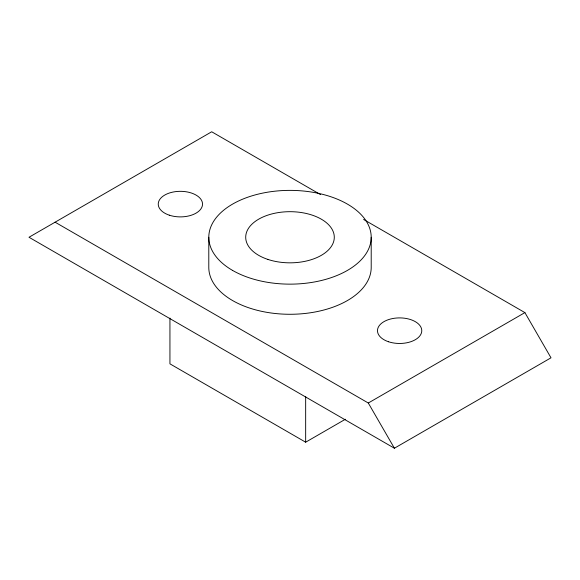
<?xml version="1.0" encoding="UTF-8"?>
<svg xmlns="http://www.w3.org/2000/svg" width="580" height="580" viewBox="0 0 580 580"><rect width="100%" height="100%" fill="white"/><g stroke="black" fill="none" stroke-linecap="round" stroke-linejoin="round"><path stroke-width="0.87" d="M55.1 222.191L368.3 403.013L524.9 312.606L551 357.809L394.4 448.224L29 237.256L211.7 131.776L320.537 194.612M169.94 318.094L169.94 363.841L305.66 442.192L345.397 419.253M363.602 219.479L524.9 312.606M368.3 403.013L394.4 448.224M371.207 237.256L371.207 267.394A81.207 46.886 0 0 1 290 314.28A81.207 46.886 0 0 1 208.793 267.394L208.793 237.256M305.66 396.452L305.66 442.192M169.309 215.18A22.149 12.789 0 0 0 202.529 204.109A22.149 12.789 0 0 0 169.309 193.038A22.149 12.789 0 0 0 169.309 215.18M388.549 341.758A22.149 12.789 0 0 0 421.769 330.687A22.149 12.789 0 0 0 388.549 319.609A22.149 12.789 0 0 0 388.549 341.758M267.851 259.405A44.29 25.571 0 0 0 334.29 237.256A44.29 25.571 0 0 0 267.851 215.115A44.29 25.571 0 0 0 267.851 259.405M232.58 270.411A81.207 46.886 0 0 0 368.438 249.393A81.207 46.886 0 0 0 268.982 191.973A81.207 46.886 0 0 0 232.58 270.411"/></g></svg>
